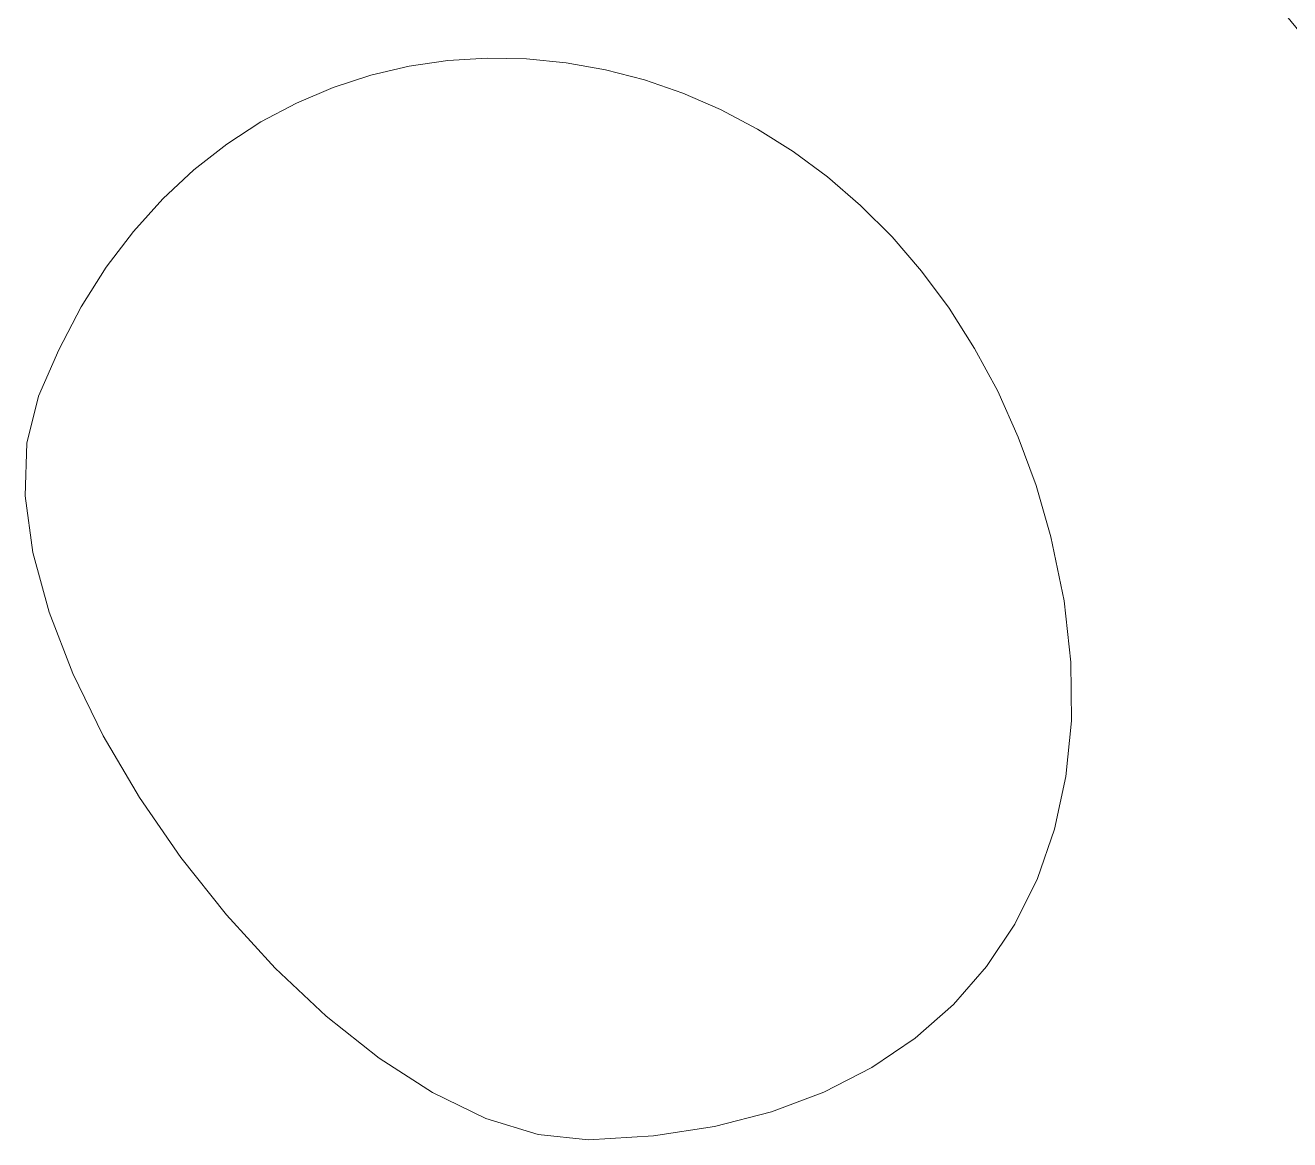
# Model space of a CAD drawing. Header units: millimetres. Extents: x -199 to 251, y -179 to 271.
# Drawn here: x -74.15 to -67.95, y 225.22 to 230.68 of the extents above; entities that cross this region are included whole.
import ezdxf

# ---------------------------------------------------------------- set-up
doc = ezdxf.new("R2010")
doc.units = ezdxf.units.MM
doc.header["$MEASUREMENT"] = 0
doc.layers.add('Camada 1', color=7, linetype='Continuous')

msp = doc.modelspace()

# ---------------------------------------------------------------- linework, layer by layer
at = {"layer": 'Camada 1', "color": 250, "lineweight": 18}
for points, knots in [([(-68.9614, 233.7722), (-68.9614, 233.7722), (-69.3974, 233.7624), (-69.3974, 233.7624), (-69.3974, 233.7624), (-69.3974, 233.7624), (-69.85, 233.7009), (-69.85, 233.7009), (-69.85, 233.7009), (-69.85, 233.7009), (-70.2888, 233.6067), (-70.2888, 233.6067), (-70.2888, 233.6067), (-70.2888, 233.6067), (-70.6827, 233.5001), (-70.6827, 233.5001), (-70.6827, 233.5001), (-70.6827, 233.5001), (-71.0303, 233.3837), (-71.0303, 233.3837), (-71.0303, 233.3837), (-71.0303, 233.3837), (-71.3301, 233.2599), (-71.3301, 233.2599), (-71.3301, 233.2599), (-71.3301, 233.2599), (-71.5808, 233.1313), (-71.5808, 233.1313), (-71.5808, 233.1313), (-71.5808, 233.1313), (-71.7812, 233.0006), (-71.7812, 233.0006), (-71.7812, 233.0006), (-71.7812, 233.0006), (-71.9295, 232.8702), (-71.9295, 232.8702), (-71.9295, 232.8702), (-71.9295, 232.8702), (-72.0246, 232.7427), (-72.0246, 232.7427), (-72.0246, 232.7427), (-72.0246, 232.7427), (-72.0652, 232.6206), (-72.0652, 232.6206), (-72.0652, 232.6206), (-72.0652, 232.6206), (-72.0497, 232.5065), (-72.0497, 232.5065), (-72.0497, 232.5065), (-72.0497, 232.5065), (-71.9768, 232.403), (-71.9768, 232.403), (-71.9768, 232.403), (-71.9768, 232.403), (-71.845, 232.3126), (-71.845, 232.3126), (-71.845, 232.3126), (-71.845, 232.3126), (-71.6532, 232.2378), (-71.6532, 232.2378), (-71.6532, 232.2378), (-71.6532, 232.2378), (-71.3998, 232.1813), (-71.3998, 232.1813), (-71.3998, 232.1813), (-71.3998, 232.1813), (-71.0834, 232.1455), (-71.0834, 232.1455), (-71.0834, 232.1455), (-71.0834, 232.1455), (-70.7026, 232.133), (-70.7026, 232.133), (-70.7026, 232.133), (-70.7026, 232.133), (-70.3187, 232.1037), (-70.3187, 232.1037), (-70.3187, 232.1037), (-70.3187, 232.1037), (-69.9253, 232.0194), (-69.9253, 232.0194), (-69.9253, 232.0194), (-69.9253, 232.0194), (-69.5318, 231.8848), (-69.5318, 231.8848), (-69.5318, 231.8848), (-69.5318, 231.8848), (-69.1476, 231.7051), (-69.1476, 231.7051), (-69.1476, 231.7051), (-69.1476, 231.7051), (-68.7819, 231.4851), (-68.7819, 231.4851), (-68.7819, 231.4851), (-68.7819, 231.4851), (-68.4441, 231.2299), (-68.4441, 231.2299), (-68.4441, 231.2299), (-68.4441, 231.2299), (-68.1434, 230.9444), (-68.1434, 230.9444), (-68.1434, 230.9444), (-68.1434, 230.9444), (-67.8892, 230.6336), (-67.8892, 230.6336), (-67.8892, 230.6336), (-67.8892, 230.6336), (-67.6956, 230.3859), (-67.6956, 230.3859), (-67.6956, 230.3859), (-67.6956, 230.3859), (-67.4672, 230.1411), (-67.4672, 230.1411), (-67.4672, 230.1411), (-67.4672, 230.1411), (-67.2032, 229.8987), (-67.2032, 229.8987), (-67.2032, 229.8987), (-67.2032, 229.8987), (-66.9026, 229.6583), (-66.9026, 229.6583), (-66.9026, 229.6583), (-66.9026, 229.6583), (-66.5646, 229.4195), (-66.5646, 229.4195), (-66.5646, 229.4195), (-66.5646, 229.4195), (-66.1883, 229.1819), (-66.1883, 229.1819), (-66.1883, 229.1819), (-66.1883, 229.1819), (-65.7728, 228.9449), (-65.7728, 228.9449), (-65.7728, 228.9449), (-65.7728, 228.9449), (-65.3171, 228.7081), (-65.3171, 228.7081), (-65.3171, 228.7081), (-65.3171, 228.7081), (-64.8205, 228.4712), (-64.8205, 228.4712), (-64.8205, 228.4712), (-64.8205, 228.4712), (-64.2819, 228.2335), (-64.2819, 228.2335), (-64.2819, 228.2335), (-64.2819, 228.2335), (-63.0756, 227.7545), (-63.0756, 227.7545), (-63.0756, 227.7545), (-63.0756, 227.7545), (-61.691, 227.2676), (-61.691, 227.2676), (-61.691, 227.2676), (-61.691, 227.2676), (-60.1209, 226.7691), (-60.1209, 226.7691), (-60.1209, 226.7691), (-60.1209, 226.7691), (-59.7419, 226.6701), (-59.7419, 226.6701), (-59.7419, 226.6701), (-59.7419, 226.6701), (-59.5991, 226.6488), (-59.5991, 226.6488), (-59.5991, 226.6488), (-59.5991, 226.6488), (-59.4879, 226.6485), (-59.4879, 226.6485), (-59.4879, 226.6485), (-59.4879, 226.6485), (-59.409, 226.6706), (-59.409, 226.6706), (-59.409, 226.6706), (-59.409, 226.6706), (-59.35, 226.7884), (-59.35, 226.7884), (-59.35, 226.7884), (-59.35, 226.7884), (-59.371, 226.8872), (-59.371, 226.8872), (-59.371, 226.8872), (-59.371, 226.8872), (-59.4265, 227.0147), (-59.4265, 227.0147), (-59.4265, 227.0147), (-59.4265, 227.0147), (-59.5167, 227.1725), (-59.5167, 227.1725), (-59.5167, 227.1725), (-59.5167, 227.1725), (-59.8042, 227.585), (-59.8042, 227.585), (-59.8042, 227.585), (-59.8042, 227.585), (-60.2375, 228.1374), (-60.2375, 228.1374), (-60.2375, 228.1374), (-60.2375, 228.1374), (-60.821, 228.8419), (-60.821, 228.8419), (-60.821, 228.8419), (-60.821, 228.8419), (-61.2678, 229.3448), (-61.2678, 229.3448), (-61.2678, 229.3448), (-61.2678, 229.3448), (-61.7331, 229.8159), (-61.7331, 229.8159), (-61.7331, 229.8159), (-61.7331, 229.8159), (-62.2031, 230.2448), (-62.2031, 230.2448), (-62.2031, 230.2448), (-62.2031, 230.2448), (-62.6641, 230.6211), (-62.6641, 230.6211), (-62.6641, 230.6211), (-62.6641, 230.6211), (-63.1026, 230.9343), (-63.1026, 230.9343), (-63.1026, 230.9343), (-63.1026, 230.9343), (-63.5049, 231.1739), (-63.5049, 231.1739), (-63.5049, 231.1739), (-63.5049, 231.1739), (-63.8573, 231.3295), (-63.8573, 231.3295), (-63.8573, 231.3295), (-63.8573, 231.3295), (-64.0105, 231.3724), (-64.0105, 231.3724), (-64.0105, 231.3724), (-64.0105, 231.3724), (-64.1461, 231.3905), (-64.1461, 231.3905), (-64.1461, 231.3905), (-64.1461, 231.3905), (-64.4192, 231.4273), (-64.4192, 231.4273), (-64.4192, 231.4273), (-64.4192, 231.4273), (-64.726, 231.513), (-64.726, 231.513), (-64.726, 231.513), (-64.726, 231.513), (-65.056, 231.6422), (-65.056, 231.6422), (-65.056, 231.6422), (-65.056, 231.6422), (-65.3989, 231.8092), (-65.3989, 231.8092), (-65.3989, 231.8092), (-65.3989, 231.8092), (-65.7442, 232.0086), (-65.7442, 232.0086), (-65.7442, 232.0086), (-65.7442, 232.0086), (-66.0814, 232.2348), (-66.0814, 232.2348), (-66.0814, 232.2348), (-66.0814, 232.2348), (-66.4002, 232.4821), (-66.4002, 232.4821), (-66.4002, 232.4821), (-66.4002, 232.4821), (-66.69, 232.7452), (-66.69, 232.7452), (-66.69, 232.7452), (-66.69, 232.7452), (-67.028, 233.0457), (-67.028, 233.0457), (-67.028, 233.0457), (-67.028, 233.0457), (-67.3822, 233.2945), (-67.3822, 233.2945), (-67.3822, 233.2945), (-67.3822, 233.2945), (-67.7525, 233.4915), (-67.7525, 233.4915), (-67.7525, 233.4915), (-67.7525, 233.4915), (-68.139, 233.6368), (-68.139, 233.6368), (-68.139, 233.6368), (-68.139, 233.6368), (-68.542, 233.7303), (-68.542, 233.7303), (-68.542, 233.7303), (-68.542, 233.7303), (-68.9614, 233.7722), (-68.9614, 233.7722)], [0, 0, 0, 0, 0.013514, 0.013514, 0.013514, 0.013514, 0.027027, 0.027027, 0.027027, 0.027027, 0.040541, 0.040541, 0.040541, 0.040541, 0.054054, 0.054054, 0.054054, 0.054054, 0.067568, 0.067568, 0.067568, 0.067568, 0.081081, 0.081081, 0.081081, 0.081081, 0.094595, 0.094595, 0.094595, 0.094595, 0.108108, 0.108108, 0.108108, 0.108108, 0.121622, 0.121622, 0.121622, 0.121622, 0.135135, 0.135135, 0.135135, 0.135135, 0.148649, 0.148649, 0.148649, 0.148649, 0.162162, 0.162162, 0.162162, 0.162162, 0.175676, 0.175676, 0.175676, 0.175676, 0.189189, 0.189189, 0.189189, 0.189189, 0.202703, 0.202703, 0.202703, 0.202703, 0.216216, 0.216216, 0.216216, 0.216216, 0.22973, 0.22973, 0.22973, 0.22973, 0.243243, 0.243243, 0.243243, 0.243243, 0.256757, 0.256757, 0.256757, 0.256757, 0.27027, 0.27027, 0.27027, 0.27027, 0.283784, 0.283784, 0.283784, 0.283784, 0.297297, 0.297297, 0.297297, 0.297297, 0.310811, 0.310811, 0.310811, 0.310811, 0.324324, 0.324324, 0.324324, 0.324324, 0.337838, 0.337838, 0.337838, 0.337838, 0.351351, 0.351351, 0.351351, 0.351351, 0.364865, 0.364865, 0.364865, 0.364865, 0.378378, 0.378378, 0.378378, 0.378378, 0.391892, 0.391892, 0.391892, 0.391892, 0.405405, 0.405405, 0.405405, 0.405405, 0.418919, 0.418919, 0.418919, 0.418919, 0.432432, 0.432432, 0.432432, 0.432432, 0.445946, 0.445946, 0.445946, 0.445946, 0.459459, 0.459459, 0.459459, 0.459459, 0.472973, 0.472973, 0.472973, 0.472973, 0.486486, 0.486486, 0.486486, 0.486486, 0.5, 0.5, 0.5, 0.5, 0.513514, 0.513514, 0.513514, 0.513514, 0.527027, 0.527027, 0.527027, 0.527027, 0.540541, 0.540541, 0.540541, 0.540541, 0.554054, 0.554054, 0.554054, 0.554054, 0.567568, 0.567568, 0.567568, 0.567568, 0.581081, 0.581081, 0.581081, 0.581081, 0.594595, 0.594595, 0.594595, 0.594595, 0.608108, 0.608108, 0.608108, 0.608108, 0.621622, 0.621622, 0.621622, 0.621622, 0.635135, 0.635135, 0.635135, 0.635135, 0.648649, 0.648649, 0.648649, 0.648649, 0.662162, 0.662162, 0.662162, 0.662162, 0.675676, 0.675676, 0.675676, 0.675676, 0.689189, 0.689189, 0.689189, 0.689189, 0.702703, 0.702703, 0.702703, 0.702703, 0.716216, 0.716216, 0.716216, 0.716216, 0.72973, 0.72973, 0.72973, 0.72973, 0.743243, 0.743243, 0.743243, 0.743243, 0.756757, 0.756757, 0.756757, 0.756757, 0.77027, 0.77027, 0.77027, 0.77027, 0.783784, 0.783784, 0.783784, 0.783784, 0.797297, 0.797297, 0.797297, 0.797297, 0.810811, 0.810811, 0.810811, 0.810811, 0.824324, 0.824324, 0.824324, 0.824324, 0.837838, 0.837838, 0.837838, 0.837838, 0.851351, 0.851351, 0.851351, 0.851351, 0.864865, 0.864865, 0.864865, 0.864865, 0.878378, 0.878378, 0.878378, 0.878378, 0.891892, 0.891892, 0.891892, 0.891892, 0.905405, 0.905405, 0.905405, 0.905405, 0.918919, 0.918919, 0.918919, 0.918919, 0.932432, 0.932432, 0.932432, 0.932432, 0.945946, 0.945946, 0.945946, 0.945946, 0.959459, 0.959459, 0.959459, 0.959459, 0.972973, 0.972973, 0.972973, 0.972973, 1, 1, 1, 1]), ([(-72.6404, 230.3758), (-72.6404, 230.3758), (-72.8202, 230.2995), (-72.8202, 230.2995), (-72.8202, 230.2995), (-72.8202, 230.2995), (-72.9944, 230.2069), (-72.9944, 230.2069), (-72.9944, 230.2069), (-72.9944, 230.2069), (-73.1623, 230.0978), (-73.1623, 230.0978), (-73.1623, 230.0978), (-73.1623, 230.0978), (-73.323, 229.9721), (-73.323, 229.9721), (-73.323, 229.9721), (-73.323, 229.9721), (-73.4754, 229.8297), (-73.4754, 229.8297), (-73.4754, 229.8297), (-73.4754, 229.8297), (-73.6189, 229.6705), (-73.6189, 229.6705), (-73.6189, 229.6705), (-73.6189, 229.6705), (-73.7525, 229.4943), (-73.7525, 229.4943), (-73.7525, 229.4943), (-73.7525, 229.4943), (-73.8752, 229.301), (-73.8752, 229.301), (-73.8752, 229.301), (-73.8752, 229.301), (-73.9862, 229.0906), (-73.9862, 229.0906), (-73.9862, 229.0906), (-73.9862, 229.0906), (-74.0845, 228.8627), (-74.0845, 228.8627), (-74.0845, 228.8627), (-74.0845, 228.8627), (-74.1421, 228.6316), (-74.1421, 228.6316), (-74.1421, 228.6316), (-74.1421, 228.6316), (-74.1499, 228.3743), (-74.1499, 228.3743), (-74.1499, 228.3743), (-74.1499, 228.3743), (-74.1121, 228.0966), (-74.1121, 228.0966), (-74.1121, 228.0966), (-74.1121, 228.0966), (-74.0329, 227.8043), (-74.0329, 227.8043), (-74.0329, 227.8043), (-74.0329, 227.8043), (-73.9166, 227.5029), (-73.9166, 227.5029), (-73.9166, 227.5029), (-73.9166, 227.5029), (-73.7674, 227.1981), (-73.7674, 227.1981), (-73.7674, 227.1981), (-73.7674, 227.1981), (-73.5894, 226.8957), (-73.5894, 226.8957), (-73.5894, 226.8957), (-73.5894, 226.8957), (-73.3868, 226.6013), (-73.3868, 226.6013), (-73.3868, 226.6013), (-73.3868, 226.6013), (-73.1639, 226.3207), (-73.1639, 226.3207), (-73.1639, 226.3207), (-73.1639, 226.3207), (-72.9249, 226.0594), (-72.9249, 226.0594), (-72.9249, 226.0594), (-72.9249, 226.0594), (-72.6739, 225.8232), (-72.6739, 225.8232), (-72.6739, 225.8232), (-72.6739, 225.8232), (-72.4153, 225.6178), (-72.4153, 225.6178), (-72.4153, 225.6178), (-72.4153, 225.6178), (-72.1532, 225.4489), (-72.1532, 225.4489), (-72.1532, 225.4489), (-72.1532, 225.4489), (-71.8918, 225.3221), (-71.8918, 225.3221), (-71.8918, 225.3221), (-71.8918, 225.3221), (-71.6353, 225.2432), (-71.6353, 225.2432), (-71.6353, 225.2432), (-71.6353, 225.2432), (-71.3879, 225.2178), (-71.3879, 225.2178), (-71.3879, 225.2178), (-71.3879, 225.2178), (-71.0691, 225.2363), (-71.0691, 225.2363), (-71.0691, 225.2363), (-71.0691, 225.2363), (-70.7698, 225.2821), (-70.7698, 225.2821), (-70.7698, 225.2821), (-70.7698, 225.2821), (-70.4912, 225.354), (-70.4912, 225.354), (-70.4912, 225.354), (-70.4912, 225.354), (-70.2339, 225.4509), (-70.2339, 225.4509), (-70.2339, 225.4509), (-70.2339, 225.4509), (-69.999, 225.5719), (-69.999, 225.5719), (-69.999, 225.5719), (-69.999, 225.5719), (-69.787, 225.7157), (-69.787, 225.7157), (-69.787, 225.7157), (-69.787, 225.7157), (-69.599, 225.8813), (-69.599, 225.8813), (-69.599, 225.8813), (-69.599, 225.8813), (-69.4358, 226.0676), (-69.4358, 226.0676), (-69.4358, 226.0676), (-69.4358, 226.0676), (-69.2981, 226.2736), (-69.2981, 226.2736), (-69.2981, 226.2736), (-69.2981, 226.2736), (-69.1868, 226.498), (-69.1868, 226.498), (-69.1868, 226.498), (-69.1868, 226.498), (-69.1028, 226.74), (-69.1028, 226.74), (-69.1028, 226.74), (-69.1028, 226.74), (-69.0468, 226.9982), (-69.0468, 226.9982), (-69.0468, 226.9982), (-69.0468, 226.9982), (-69.0198, 227.2717), (-69.0198, 227.2717), (-69.0198, 227.2717), (-69.0198, 227.2717), (-69.0225, 227.5594), (-69.0225, 227.5594), (-69.0225, 227.5594), (-69.0225, 227.5594), (-69.0558, 227.8601), (-69.0558, 227.8601), (-69.0558, 227.8601), (-69.0558, 227.8601), (-69.1205, 228.1729), (-69.1205, 228.1729), (-69.1205, 228.1729), (-69.1205, 228.1729), (-69.1936, 228.4245), (-69.1936, 228.4245), (-69.1936, 228.4245), (-69.1936, 228.4245), (-69.2808, 228.6625), (-69.2808, 228.6625), (-69.2808, 228.6625), (-69.2808, 228.6625), (-69.3814, 228.8868), (-69.3814, 228.8868), (-69.3814, 228.8868), (-69.3814, 228.8868), (-69.4945, 229.0972), (-69.4945, 229.0972), (-69.4945, 229.0972), (-69.4945, 229.0972), (-69.6192, 229.2937), (-69.6192, 229.2937), (-69.6192, 229.2937), (-69.6192, 229.2937), (-69.7545, 229.4761), (-69.7545, 229.4761), (-69.7545, 229.4761), (-69.7545, 229.4761), (-69.8996, 229.6442), (-69.8996, 229.6442), (-69.8996, 229.6442), (-69.8996, 229.6442), (-70.0536, 229.7981), (-70.0536, 229.7981), (-70.0536, 229.7981), (-70.0536, 229.7981), (-70.2156, 229.9374), (-70.2156, 229.9374), (-70.2156, 229.9374), (-70.2156, 229.9374), (-70.3846, 230.0621), (-70.3846, 230.0621), (-70.3846, 230.0621), (-70.3846, 230.0621), (-70.5599, 230.1722), (-70.5599, 230.1722), (-70.5599, 230.1722), (-70.5599, 230.1722), (-70.7405, 230.2674), (-70.7405, 230.2674), (-70.7405, 230.2674), (-70.7405, 230.2674), (-70.9255, 230.3477), (-70.9255, 230.3477), (-70.9255, 230.3477), (-70.9255, 230.3477), (-71.1139, 230.4128), (-71.1139, 230.4128), (-71.1139, 230.4128), (-71.1139, 230.4128), (-71.305, 230.4627), (-71.305, 230.4627), (-71.305, 230.4627), (-71.305, 230.4627), (-71.4978, 230.4973), (-71.4978, 230.4973), (-71.4978, 230.4973), (-71.4978, 230.4973), (-71.6914, 230.5165), (-71.6914, 230.5165), (-71.6914, 230.5165), (-71.6914, 230.5165), (-71.885, 230.52), (-71.885, 230.52), (-71.885, 230.52), (-71.885, 230.52), (-72.0775, 230.5078), (-72.0775, 230.5078), (-72.0775, 230.5078), (-72.0775, 230.5078), (-72.2682, 230.4798), (-72.2682, 230.4798), (-72.2682, 230.4798), (-72.2682, 230.4798), (-72.4561, 230.4358), (-72.4561, 230.4358), (-72.4561, 230.4358), (-72.4561, 230.4358), (-72.6404, 230.3758), (-72.6404, 230.3758)], [0, 0, 0, 0, 0.015385, 0.015385, 0.015385, 0.015385, 0.030769, 0.030769, 0.030769, 0.030769, 0.046154, 0.046154, 0.046154, 0.046154, 0.061538, 0.061538, 0.061538, 0.061538, 0.076923, 0.076923, 0.076923, 0.076923, 0.092308, 0.092308, 0.092308, 0.092308, 0.107692, 0.107692, 0.107692, 0.107692, 0.123077, 0.123077, 0.123077, 0.123077, 0.138462, 0.138462, 0.138462, 0.138462, 0.153846, 0.153846, 0.153846, 0.153846, 0.169231, 0.169231, 0.169231, 0.169231, 0.184615, 0.184615, 0.184615, 0.184615, 0.2, 0.2, 0.2, 0.2, 0.215385, 0.215385, 0.215385, 0.215385, 0.230769, 0.230769, 0.230769, 0.230769, 0.246154, 0.246154, 0.246154, 0.246154, 0.261538, 0.261538, 0.261538, 0.261538, 0.276923, 0.276923, 0.276923, 0.276923, 0.292308, 0.292308, 0.292308, 0.292308, 0.307692, 0.307692, 0.307692, 0.307692, 0.323077, 0.323077, 0.323077, 0.323077, 0.338462, 0.338462, 0.338462, 0.338462, 0.353846, 0.353846, 0.353846, 0.353846, 0.369231, 0.369231, 0.369231, 0.369231, 0.384615, 0.384615, 0.384615, 0.384615, 0.4, 0.4, 0.4, 0.4, 0.415385, 0.415385, 0.415385, 0.415385, 0.430769, 0.430769, 0.430769, 0.430769, 0.446154, 0.446154, 0.446154, 0.446154, 0.461538, 0.461538, 0.461538, 0.461538, 0.476923, 0.476923, 0.476923, 0.476923, 0.492308, 0.492308, 0.492308, 0.492308, 0.507692, 0.507692, 0.507692, 0.507692, 0.523077, 0.523077, 0.523077, 0.523077, 0.538462, 0.538462, 0.538462, 0.538462, 0.553846, 0.553846, 0.553846, 0.553846, 0.569231, 0.569231, 0.569231, 0.569231, 0.584615, 0.584615, 0.584615, 0.584615, 0.6, 0.6, 0.6, 0.6, 0.615385, 0.615385, 0.615385, 0.615385, 0.630769, 0.630769, 0.630769, 0.630769, 0.646154, 0.646154, 0.646154, 0.646154, 0.661538, 0.661538, 0.661538, 0.661538, 0.676923, 0.676923, 0.676923, 0.676923, 0.692308, 0.692308, 0.692308, 0.692308, 0.707692, 0.707692, 0.707692, 0.707692, 0.723077, 0.723077, 0.723077, 0.723077, 0.738462, 0.738462, 0.738462, 0.738462, 0.753846, 0.753846, 0.753846, 0.753846, 0.769231, 0.769231, 0.769231, 0.769231, 0.784615, 0.784615, 0.784615, 0.784615, 0.8, 0.8, 0.8, 0.8, 0.815385, 0.815385, 0.815385, 0.815385, 0.830769, 0.830769, 0.830769, 0.830769, 0.846154, 0.846154, 0.846154, 0.846154, 0.861538, 0.861538, 0.861538, 0.861538, 0.876923, 0.876923, 0.876923, 0.876923, 0.892308, 0.892308, 0.892308, 0.892308, 0.907692, 0.907692, 0.907692, 0.907692, 0.923077, 0.923077, 0.923077, 0.923077, 0.938462, 0.938462, 0.938462, 0.938462, 0.953846, 0.953846, 0.953846, 0.953846, 0.969231, 0.969231, 0.969231, 0.969231, 1, 1, 1, 1])]:
    msp.add_open_spline(points, degree=3, knots=knots, dxfattribs=at)

doc.saveas('drawing.dxf')
